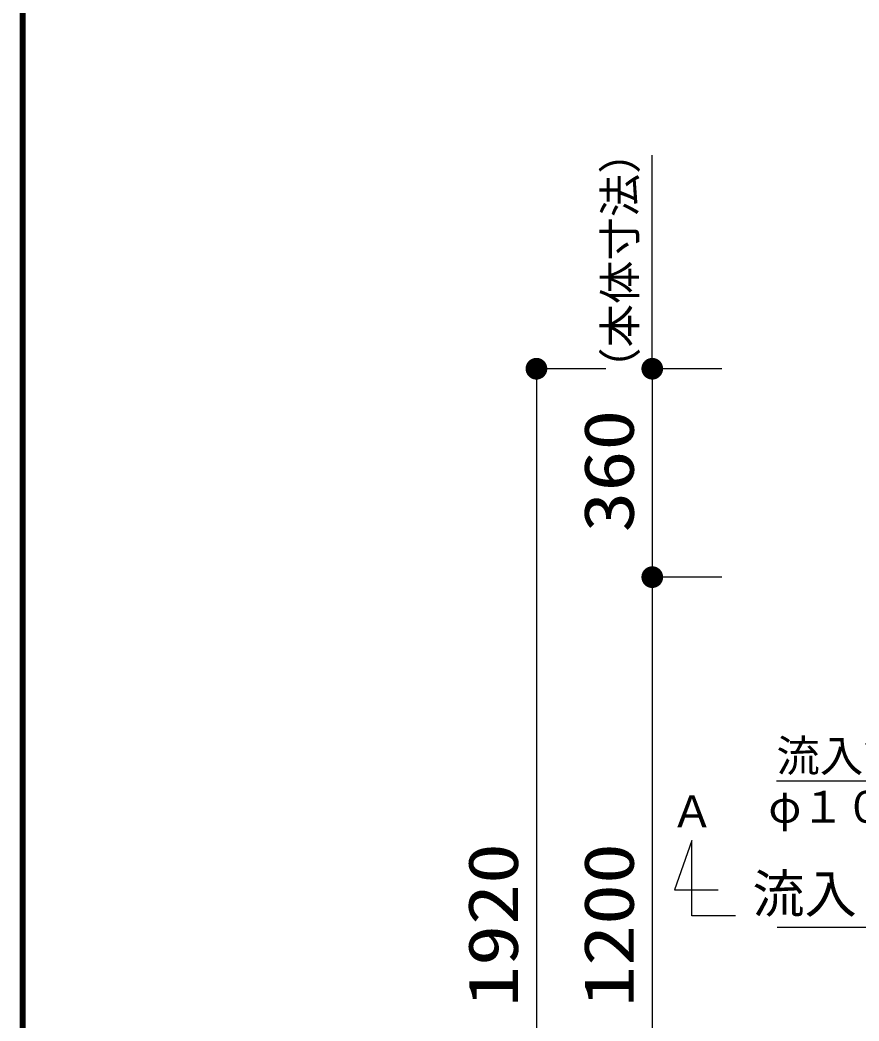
# Model space of a CAD drawing. Units: millimetres, scale not verified. Extents: x -8093 to 8093, y -5792 to 5792.
# Drawn here: x -8093 to -6645, y 730 to 2459 of the extents above; entities that cross this region are included whole.
import ezdxf
from ezdxf.enums import TextEntityAlignment as Align

# ---------------------------------------------------------------- set-up
doc = ezdxf.new("R2010")
doc.units = ezdxf.units.MM
doc.header["$LTSCALE"] = 30
for name, color, linetype, lineweight in [('0-0_Axis_waku', 7, 'Continuous', 25), ('0-1_00クル-フ-0躯体', 3, 'Continuous', 25), ('0-3_00クル-フ-6寸法', 132, 'Continuous', 25)]:
    doc.layers.add(name, color=color, linetype=linetype, lineweight=lineweight)
doc.styles.add('ＭＳ ゴシック', font='')
doc.styles.get('ＭＳ ゴシック').set_extended_font_data('MS Gothic')

msp = doc.modelspace()

# ---------------------------------------------------------------- linework, layer by layer
at = {"layer": '0-0_Axis_waku'}
for p, q in [((-8093.4, 5792.4), (-8093.4, -5792.4)), ((-8092.8, 5791.8), (-8092.8, -5791.8)), ((-8092.2, 5791.2), (-8092.2, -5791.2)), ((-8091.6, 5790.6), (-8091.6, -5790.6)), ((-8091, 5790), (-8091, -5790)), ((-8090.4, 5789.4), (-8090.4, -5789.4)), ((-8089.8, 5788.8), (-8089.8, -5788.8)), ((-8089.2, 5788.2), (-8089.2, -5788.2)), ((-8088.6, 5787.6), (-8088.6, -5787.6)), ((-8088, 5787), (-8088, -5787)), ((-8087.4, 5786.4), (-8087.4, -5786.4)), ((-8086.8, 5785.8), (-8086.8, -5785.8)), ((-8086.2, 5785.2), (-8086.2, -5785.2)), ((-8085.6, 5784.6), (-8085.6, -5784.6)), ((-8085, 5784), (-8085, -5784))]:
    msp.add_line(p, q, dxfattribs=at)
at = {"layer": '0-1_00クル-フ-0躯体', "color": 4}
for p, q in [((-6509.91, 1143.78), (-6787.31, 1143.78)), ((-6561.02, 891.04), (-6785.97, 891.04))]:
    msp.add_line(p, q, dxfattribs=at)
at = {"layer": '0-1_00クル-フ-0躯体'}
msp.add_lwpolyline([(-6857.99, 911.35), (-6932.99, 911.35), (-6932.99, 1041.35), (-6962.99, 956.35), (-6887.99, 956.35)], dxfattribs=at)
at = {"layer": '0-3_00クル-フ-6寸法', "color": 4}
for p, q in [((-7001.84, 1867), (-7001.84, 2225.17)), ((-7081.61, 1856.35), (-7201.61, 1856.35)), ((-7201.61, 1856.35), (-7201.61, -63.65)), ((-6881.61, 1856.35), (-7001.61, 1856.35)), ((-7001.61, 1856.35), (-7001.61, 1496.35)), ((-6881.61, 1496.35), (-7001.61, 1496.35)), ((-6881.61, 1496.35), (-7001.61, 1496.35)), ((-7001.61, 1496.35), (-7001.61, 296.35))]:
    msp.add_line(p, q, dxfattribs=at)
at = {"layer": '0-3_00クル-フ-6寸法'}
for points in [[(-7201.61, 1856.35), (-7217.44, 1866.4), (-7216.05, 1868.31)], [(-7201.61, 1856.35), (-7216.05, 1868.31), (-7214.44, 1870.02)], [(-7201.61, 1856.35), (-7214.44, 1870.02), (-7212.63, 1871.52)], [(-7201.61, 1856.35), (-7212.63, 1871.52), (-7210.64, 1872.79)], [(-7201.61, 1856.35), (-7210.64, 1872.79), (-7208.51, 1873.79)], [(-7201.61, 1856.35), (-7208.51, 1873.79), (-7206.27, 1874.52)], [(-7201.61, 1856.35), (-7206.27, 1874.52), (-7203.96, 1874.96)], [(-7201.61, 1856.35), (-7203.96, 1874.96), (-7201.61, 1875.1)], [(-7201.61, 1856.35), (-7201.61, 1875.1), (-7199.26, 1874.96)], [(-7201.61, 1856.35), (-7199.26, 1874.96), (-7196.94, 1874.52)], [(-7201.61, 1856.35), (-7196.94, 1874.52), (-7194.7, 1873.79)], [(-7201.61, 1856.35), (-7194.7, 1873.79), (-7192.57, 1872.79)], [(-7201.61, 1856.35), (-7192.57, 1872.79), (-7190.59, 1871.52)], [(-7201.61, 1856.35), (-7190.59, 1871.52), (-7188.77, 1870.02)], [(-7201.61, 1856.35), (-7188.77, 1870.02), (-7187.16, 1868.31)], [(-7201.61, 1856.35), (-7187.16, 1868.31), (-7185.78, 1866.4)], [(-7001.61, 1856.35), (-7017.44, 1866.4), (-7016.05, 1868.31)], [(-7001.61, 1856.35), (-7016.05, 1868.31), (-7014.44, 1870.02)], [(-7001.61, 1856.35), (-7014.44, 1870.02), (-7012.63, 1871.52)], [(-7001.61, 1856.35), (-7012.63, 1871.52), (-7010.64, 1872.79)], [(-7001.61, 1856.35), (-7010.64, 1872.79), (-7008.51, 1873.79)], [(-7001.61, 1856.35), (-7008.51, 1873.79), (-7006.27, 1874.52)], [(-7001.61, 1856.35), (-7006.27, 1874.52), (-7003.96, 1874.96)], [(-7001.61, 1856.35), (-7003.96, 1874.96), (-7001.61, 1875.1)], [(-7001.61, 1856.35), (-7001.61, 1875.1), (-6999.26, 1874.96)], [(-7001.61, 1856.35), (-6999.26, 1874.96), (-6996.94, 1874.52)], [(-7001.61, 1856.35), (-6996.94, 1874.52), (-6994.7, 1873.79)], [(-7001.61, 1856.35), (-6994.7, 1873.79), (-6992.57, 1872.79)], [(-7001.61, 1856.35), (-6992.57, 1872.79), (-6990.59, 1871.52)], [(-7001.61, 1856.35), (-6990.59, 1871.52), (-6988.77, 1870.02)], [(-7001.61, 1856.35), (-6988.77, 1870.02), (-6987.16, 1868.31)], [(-7001.61, 1856.35), (-6987.16, 1868.31), (-6985.78, 1866.4)], [(-7201.61, 1856.35), (-7220.32, 1857.53), (-7220.02, 1859.87)], [(-7201.61, 1856.35), (-7220.32, 1855.18), (-7220.32, 1857.53)], [(-7201.61, 1856.35), (-7220.02, 1852.84), (-7220.32, 1855.18)], [(-7201.61, 1856.35), (-7220.02, 1859.87), (-7219.44, 1862.15)], [(-7201.61, 1856.35), (-7219.44, 1850.56), (-7220.02, 1852.84)], [(-7201.61, 1856.35), (-7219.44, 1862.15), (-7218.57, 1864.34)], [(-7201.61, 1856.35), (-7218.57, 1848.37), (-7219.44, 1850.56)], [(-7201.61, 1856.35), (-7218.57, 1864.34), (-7217.44, 1866.4)], [(-7201.61, 1856.35), (-7217.44, 1846.31), (-7218.57, 1848.37)], [(-7201.61, 1856.35), (-7216.05, 1844.4), (-7217.44, 1846.31)], [(-7201.61, 1856.35), (-7214.44, 1842.69), (-7216.05, 1844.4)], [(-7201.61, 1856.35), (-7212.63, 1841.19), (-7214.44, 1842.69)], [(-7201.61, 1856.35), (-7210.64, 1839.92), (-7212.63, 1841.19)], [(-7201.61, 1856.35), (-7208.51, 1838.92), (-7210.64, 1839.92)], [(-7201.61, 1856.35), (-7206.27, 1838.19), (-7208.51, 1838.92)], [(-7201.61, 1856.35), (-7203.96, 1837.75), (-7206.27, 1838.19)], [(-7201.61, 1856.35), (-7201.61, 1837.6), (-7203.96, 1837.75)], [(-7201.61, 1856.35), (-7185.78, 1866.4), (-7184.64, 1864.34)], [(-7201.61, 1856.35), (-7184.64, 1864.34), (-7183.77, 1862.15)], [(-7201.61, 1856.35), (-7183.77, 1862.15), (-7183.19, 1859.87)], [(-7201.61, 1856.35), (-7183.19, 1859.87), (-7182.89, 1857.53)], [(-7201.61, 1856.35), (-7182.89, 1857.53), (-7182.89, 1855.18)], [(-7201.61, 1856.35), (-7199.26, 1837.75), (-7201.61, 1837.6)], [(-7201.61, 1856.35), (-7196.94, 1838.19), (-7199.26, 1837.75)], [(-7201.61, 1856.35), (-7194.7, 1838.92), (-7196.94, 1838.19)], [(-7201.61, 1856.35), (-7192.57, 1839.92), (-7194.7, 1838.92)], [(-7201.61, 1856.35), (-7190.59, 1841.19), (-7192.57, 1839.92)], [(-7201.61, 1856.35), (-7188.77, 1842.69), (-7190.59, 1841.19)], [(-7201.61, 1856.35), (-7187.16, 1844.4), (-7188.77, 1842.69)], [(-7201.61, 1856.35), (-7185.78, 1846.31), (-7187.16, 1844.4)], [(-7201.61, 1856.35), (-7184.64, 1848.37), (-7185.78, 1846.31)], [(-7201.61, 1856.35), (-7183.77, 1850.56), (-7184.64, 1848.37)], [(-7201.61, 1856.35), (-7183.19, 1852.84), (-7183.77, 1850.56)], [(-7201.61, 1856.35), (-7182.89, 1855.18), (-7183.19, 1852.84)], [(-7001.61, 1856.35), (-7020.32, 1857.53), (-7020.02, 1859.87)], [(-7001.61, 1856.35), (-7020.32, 1855.18), (-7020.32, 1857.53)], [(-7001.61, 1856.35), (-7020.02, 1852.84), (-7020.32, 1855.18)], [(-7001.61, 1856.35), (-7020.02, 1859.87), (-7019.44, 1862.15)], [(-7001.61, 1856.35), (-7019.44, 1850.56), (-7020.02, 1852.84)], [(-7001.61, 1856.35), (-7019.44, 1862.15), (-7018.57, 1864.34)], [(-7001.61, 1856.35), (-7018.57, 1848.37), (-7019.44, 1850.56)], [(-7001.61, 1856.35), (-7018.57, 1864.34), (-7017.44, 1866.4)], [(-7001.61, 1856.35), (-7017.44, 1846.31), (-7018.57, 1848.37)], [(-7001.61, 1856.35), (-7016.05, 1844.4), (-7017.44, 1846.31)], [(-7001.61, 1856.35), (-7014.44, 1842.69), (-7016.05, 1844.4)], [(-7001.61, 1856.35), (-7012.63, 1841.19), (-7014.44, 1842.69)], [(-7001.61, 1856.35), (-7010.64, 1839.92), (-7012.63, 1841.19)], [(-7001.61, 1856.35), (-7008.51, 1838.92), (-7010.64, 1839.92)], [(-7001.61, 1856.35), (-7006.27, 1838.19), (-7008.51, 1838.92)], [(-7001.61, 1856.35), (-7003.96, 1837.75), (-7006.27, 1838.19)], [(-7001.61, 1856.35), (-7001.61, 1837.6), (-7003.96, 1837.75)], [(-7001.61, 1856.35), (-6985.78, 1866.4), (-6984.64, 1864.34)], [(-7001.61, 1856.35), (-6984.64, 1864.34), (-6983.77, 1862.15)], [(-7001.61, 1856.35), (-6983.77, 1862.15), (-6983.19, 1859.87)], [(-7001.61, 1856.35), (-6983.19, 1859.87), (-6982.89, 1857.53)], [(-7001.61, 1856.35), (-6982.89, 1857.53), (-6982.89, 1855.18)], [(-7001.61, 1856.35), (-6999.26, 1837.75), (-7001.61, 1837.6)], [(-7001.61, 1856.35), (-6996.94, 1838.19), (-6999.26, 1837.75)], [(-7001.61, 1856.35), (-6994.7, 1838.92), (-6996.94, 1838.19)], [(-7001.61, 1856.35), (-6992.57, 1839.92), (-6994.7, 1838.92)], [(-7001.61, 1856.35), (-6990.59, 1841.19), (-6992.57, 1839.92)], [(-7001.61, 1856.35), (-6988.77, 1842.69), (-6990.59, 1841.19)], [(-7001.61, 1856.35), (-6987.16, 1844.4), (-6988.77, 1842.69)], [(-7001.61, 1856.35), (-6985.78, 1846.31), (-6987.16, 1844.4)], [(-7001.61, 1856.35), (-6984.64, 1848.37), (-6985.78, 1846.31)], [(-7001.61, 1856.35), (-6983.77, 1850.56), (-6984.64, 1848.37)], [(-7001.61, 1856.35), (-6983.19, 1852.84), (-6983.77, 1850.56)], [(-7001.61, 1856.35), (-6982.89, 1855.18), (-6983.19, 1852.84)], [(-7001.61, 1496.35), (-7019.44, 1502.15), (-7018.57, 1504.34)], [(-7001.61, 1496.35), (-7019.44, 1502.15), (-7018.57, 1504.34)], [(-7001.61, 1496.35), (-7018.57, 1504.34), (-7017.44, 1506.4)], [(-7001.61, 1496.35), (-7018.57, 1504.34), (-7017.44, 1506.4)], [(-7001.61, 1496.35), (-7017.44, 1506.4), (-7016.05, 1508.31)], [(-7001.61, 1496.35), (-7017.44, 1506.4), (-7016.05, 1508.31)], [(-7001.61, 1496.35), (-7016.05, 1508.31), (-7014.44, 1510.02)], [(-7001.61, 1496.35), (-7016.05, 1508.31), (-7014.44, 1510.02)], [(-7001.61, 1496.35), (-7014.44, 1510.02), (-7012.63, 1511.52)], [(-7001.61, 1496.35), (-7014.44, 1510.02), (-7012.63, 1511.52)], [(-7001.61, 1496.35), (-7012.63, 1511.52), (-7010.64, 1512.79)], [(-7001.61, 1496.35), (-7012.63, 1511.52), (-7010.64, 1512.79)], [(-7001.61, 1496.35), (-7010.64, 1512.79), (-7008.51, 1513.79)], [(-7001.61, 1496.35), (-7010.64, 1512.79), (-7008.51, 1513.79)], [(-7001.61, 1496.35), (-7008.51, 1513.79), (-7006.27, 1514.52)], [(-7001.61, 1496.35), (-7008.51, 1513.79), (-7006.27, 1514.52)], [(-7001.61, 1496.35), (-7006.27, 1514.52), (-7003.96, 1514.96)], [(-7001.61, 1496.35), (-7006.27, 1514.52), (-7003.96, 1514.96)], [(-7001.61, 1496.35), (-7003.96, 1514.96), (-7001.61, 1515.1)], [(-7001.61, 1496.35), (-7003.96, 1514.96), (-7001.61, 1515.1)], [(-7001.61, 1496.35), (-7001.61, 1515.1), (-6999.26, 1514.96)], [(-7001.61, 1496.35), (-7001.61, 1515.1), (-6999.26, 1514.96)], [(-7001.61, 1496.35), (-6999.26, 1514.96), (-6996.94, 1514.52)], [(-7001.61, 1496.35), (-6999.26, 1514.96), (-6996.94, 1514.52)], [(-7001.61, 1496.35), (-6996.94, 1514.52), (-6994.7, 1513.79)], [(-7001.61, 1496.35), (-6996.94, 1514.52), (-6994.7, 1513.79)], [(-7001.61, 1496.35), (-6994.7, 1513.79), (-6992.57, 1512.79)], [(-7001.61, 1496.35), (-6994.7, 1513.79), (-6992.57, 1512.79)], [(-7001.61, 1496.35), (-6992.57, 1512.79), (-6990.59, 1511.52)], [(-7001.61, 1496.35), (-6992.57, 1512.79), (-6990.59, 1511.52)], [(-7001.61, 1496.35), (-6990.59, 1511.52), (-6988.77, 1510.02)], [(-7001.61, 1496.35), (-6990.59, 1511.52), (-6988.77, 1510.02)], [(-7001.61, 1496.35), (-6988.77, 1510.02), (-6987.16, 1508.31)], [(-7001.61, 1496.35), (-6988.77, 1510.02), (-6987.16, 1508.31)], [(-7001.61, 1496.35), (-6987.16, 1508.31), (-6985.78, 1506.4)], [(-7001.61, 1496.35), (-6987.16, 1508.31), (-6985.78, 1506.4)], [(-7001.61, 1496.35), (-6985.78, 1506.4), (-6984.64, 1504.34)], [(-7001.61, 1496.35), (-6985.78, 1506.4), (-6984.64, 1504.34)], [(-7001.61, 1496.35), (-6984.64, 1504.34), (-6983.77, 1502.15)], [(-7001.61, 1496.35), (-6984.64, 1504.34), (-6983.77, 1502.15)], [(-7001.61, 1496.35), (-7020.32, 1497.53), (-7020.02, 1499.87)], [(-7001.61, 1496.35), (-7020.32, 1497.53), (-7020.02, 1499.87)], [(-7001.61, 1496.35), (-7020.32, 1495.18), (-7020.32, 1497.53)], [(-7001.61, 1496.35), (-7020.32, 1495.18), (-7020.32, 1497.53)], [(-7001.61, 1496.35), (-7020.02, 1492.84), (-7020.32, 1495.18)], [(-7001.61, 1496.35), (-7020.02, 1492.84), (-7020.32, 1495.18)], [(-7001.61, 1496.35), (-7020.02, 1499.87), (-7019.44, 1502.15)], [(-7001.61, 1496.35), (-7020.02, 1499.87), (-7019.44, 1502.15)], [(-7001.61, 1496.35), (-7019.44, 1490.56), (-7020.02, 1492.84)], [(-7001.61, 1496.35), (-7019.44, 1490.56), (-7020.02, 1492.84)], [(-7001.61, 1496.35), (-7018.57, 1488.37), (-7019.44, 1490.56)], [(-7001.61, 1496.35), (-7018.57, 1488.37), (-7019.44, 1490.56)], [(-7001.61, 1496.35), (-7017.44, 1486.31), (-7018.57, 1488.37)], [(-7001.61, 1496.35), (-7017.44, 1486.31), (-7018.57, 1488.37)], [(-7001.61, 1496.35), (-7016.05, 1484.4), (-7017.44, 1486.31)], [(-7001.61, 1496.35), (-7016.05, 1484.4), (-7017.44, 1486.31)], [(-7001.61, 1496.35), (-7014.44, 1482.69), (-7016.05, 1484.4)], [(-7001.61, 1496.35), (-7014.44, 1482.69), (-7016.05, 1484.4)], [(-7001.61, 1496.35), (-7012.63, 1481.19), (-7014.44, 1482.69)], [(-7001.61, 1496.35), (-7012.63, 1481.19), (-7014.44, 1482.69)], [(-7001.61, 1496.35), (-7010.64, 1479.92), (-7012.63, 1481.19)], [(-7001.61, 1496.35), (-7010.64, 1479.92), (-7012.63, 1481.19)], [(-7001.61, 1496.35), (-7008.51, 1478.92), (-7010.64, 1479.92)], [(-7001.61, 1496.35), (-7008.51, 1478.92), (-7010.64, 1479.92)], [(-7001.61, 1496.35), (-7006.27, 1478.19), (-7008.51, 1478.92)], [(-7001.61, 1496.35), (-7006.27, 1478.19), (-7008.51, 1478.92)], [(-7001.61, 1496.35), (-7003.96, 1477.75), (-7006.27, 1478.19)], [(-7001.61, 1496.35), (-7003.96, 1477.75), (-7006.27, 1478.19)], [(-7001.61, 1496.35), (-7001.61, 1477.6), (-7003.96, 1477.75)], [(-7001.61, 1496.35), (-7001.61, 1477.6), (-7003.96, 1477.75)], [(-7001.61, 1496.35), (-6983.77, 1502.15), (-6983.19, 1499.87)], [(-7001.61, 1496.35), (-6983.77, 1502.15), (-6983.19, 1499.87)], [(-7001.61, 1496.35), (-6983.19, 1499.87), (-6982.89, 1497.53)], [(-7001.61, 1496.35), (-6983.19, 1499.87), (-6982.89, 1497.53)], [(-7001.61, 1496.35), (-6982.89, 1497.53), (-6982.89, 1495.18)], [(-7001.61, 1496.35), (-6982.89, 1497.53), (-6982.89, 1495.18)], [(-7001.61, 1496.35), (-6999.26, 1477.75), (-7001.61, 1477.6)], [(-7001.61, 1496.35), (-6996.94, 1478.19), (-6999.26, 1477.75)], [(-7001.61, 1496.35), (-6994.7, 1478.92), (-6996.94, 1478.19)], [(-7001.61, 1496.35), (-6992.57, 1479.92), (-6994.7, 1478.92)], [(-7001.61, 1496.35), (-6990.59, 1481.19), (-6992.57, 1479.92)], [(-7001.61, 1496.35), (-6988.77, 1482.69), (-6990.59, 1481.19)], [(-7001.61, 1496.35), (-6987.16, 1484.4), (-6988.77, 1482.69)], [(-7001.61, 1496.35), (-6985.78, 1486.31), (-6987.16, 1484.4)], [(-7001.61, 1496.35), (-6984.64, 1488.37), (-6985.78, 1486.31)], [(-7001.61, 1496.35), (-6983.77, 1490.56), (-6984.64, 1488.37)], [(-7001.61, 1496.35), (-6983.19, 1492.84), (-6983.77, 1490.56)], [(-7001.61, 1496.35), (-6982.89, 1495.18), (-6983.19, 1492.84)], [(-7001.61, 1496.35), (-6999.26, 1477.75), (-7001.61, 1477.6)], [(-7001.61, 1496.35), (-6996.94, 1478.19), (-6999.26, 1477.75)], [(-7001.61, 1496.35), (-6994.7, 1478.92), (-6996.94, 1478.19)], [(-7001.61, 1496.35), (-6992.57, 1479.92), (-6994.7, 1478.92)], [(-7001.61, 1496.35), (-6990.59, 1481.19), (-6992.57, 1479.92)], [(-7001.61, 1496.35), (-6988.77, 1482.69), (-6990.59, 1481.19)], [(-7001.61, 1496.35), (-6987.16, 1484.4), (-6988.77, 1482.69)], [(-7001.61, 1496.35), (-6985.78, 1486.31), (-6987.16, 1484.4)], [(-7001.61, 1496.35), (-6984.64, 1488.37), (-6985.78, 1486.31)], [(-7001.61, 1496.35), (-6983.77, 1490.56), (-6984.64, 1488.37)], [(-7001.61, 1496.35), (-6983.19, 1492.84), (-6983.77, 1490.56)], [(-7001.61, 1496.35), (-6982.89, 1495.18), (-6983.19, 1492.84)]]:
    msp.add_solid(points, dxfattribs=at)

# ---------------------------------------------------------------- texts
at = {"layer": '0-1_00クル-フ-0躯体', "color": 4, "style": 'ＭＳ ゴシック'}
for s, height, p in [('流入管', 54.99, (-6787.31, 1143.78)), ('φ１００', 54.99, (-6801.07, 1055.66)), ('Ａ', 54.99, (-6970.11, 1047.74)), ('流入', 65.98, (-6828.6, 896.69))]:
    msp.add_text(s, height=height, dxfattribs=at).set_placement(p, align=Align.BOTTOM_LEFT)
at = {"layer": '0-3_00クル-フ-6寸法', "color": 4, "style": 'ＭＳ ゴシック'}
msp.add_text('（本体寸法）', height=54.99, rotation=90, dxfattribs=at).set_placement((-7013.33, 1818.12), align=Align.BOTTOM_LEFT)
at = {"layer": '0-3_00クル-フ-6寸法', "color": 3, "style": 'ＭＳ ゴシック', "width": 1.2}
for s, p in [('360', (-7007.45, 1573.5)), ('1920', (-7207.45, 754.07)), ('1200', (-7007.45, 754.07))]:
    msp.add_text(s, height=86.66, rotation=90, dxfattribs=at).set_placement(p, align=Align.BOTTOM_LEFT)

doc.saveas('drawing.dxf')
